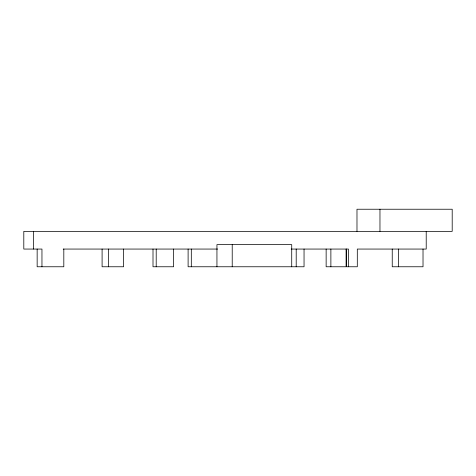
<?xml version="1.0" encoding="UTF-8"?>
<svg xmlns="http://www.w3.org/2000/svg" width="476" height="476" viewBox="0 0 476 476"><rect width="100%" height="100%" fill="white"/><g stroke="black" fill="none" stroke-linecap="round" stroke-linejoin="round"><path stroke-width="0.71" d="M63.183 249.061L217.639 249.061M291.205 249.061L348.426 249.061L348.426 266.768M426.216 231.36L426.216 249.061L357.303 249.061L357.303 266.768L346.635 266.768L346.635 249.061M423.021 249.061L423.021 266.768L392.236 266.768L392.236 249.061M398.608 249.061L398.608 266.768M379.967 209.232L379.967 231.36M356.982 231.36L356.982 209.232L452.2 209.232L452.2 231.36L23.8 231.36L23.8 249.061L41.959 249.061L41.959 266.768M346.094 249.061L346.094 266.768L326.143 266.768L326.143 249.061M330.88 249.061L330.88 266.768M304.045 249.061L304.045 266.768L188.109 266.768L188.109 249.061M296.203 249.061L296.203 266.768M291.723 266.768L291.723 244.64L216.943 244.64L216.943 266.768M232.217 244.64L232.217 266.768M191.31 249.061L191.31 266.768M173.615 249.061L173.615 266.768L153.004 266.768L153.004 249.061M156.205 249.061L156.205 266.768M123.599 249.061L123.599 266.768L102.096 266.768L102.096 249.061M108.451 249.061L108.451 266.768M63.814 249.061L63.814 266.768L37.152 266.768L37.152 249.061M33.368 231.36L33.368 249.061"/></g></svg>
